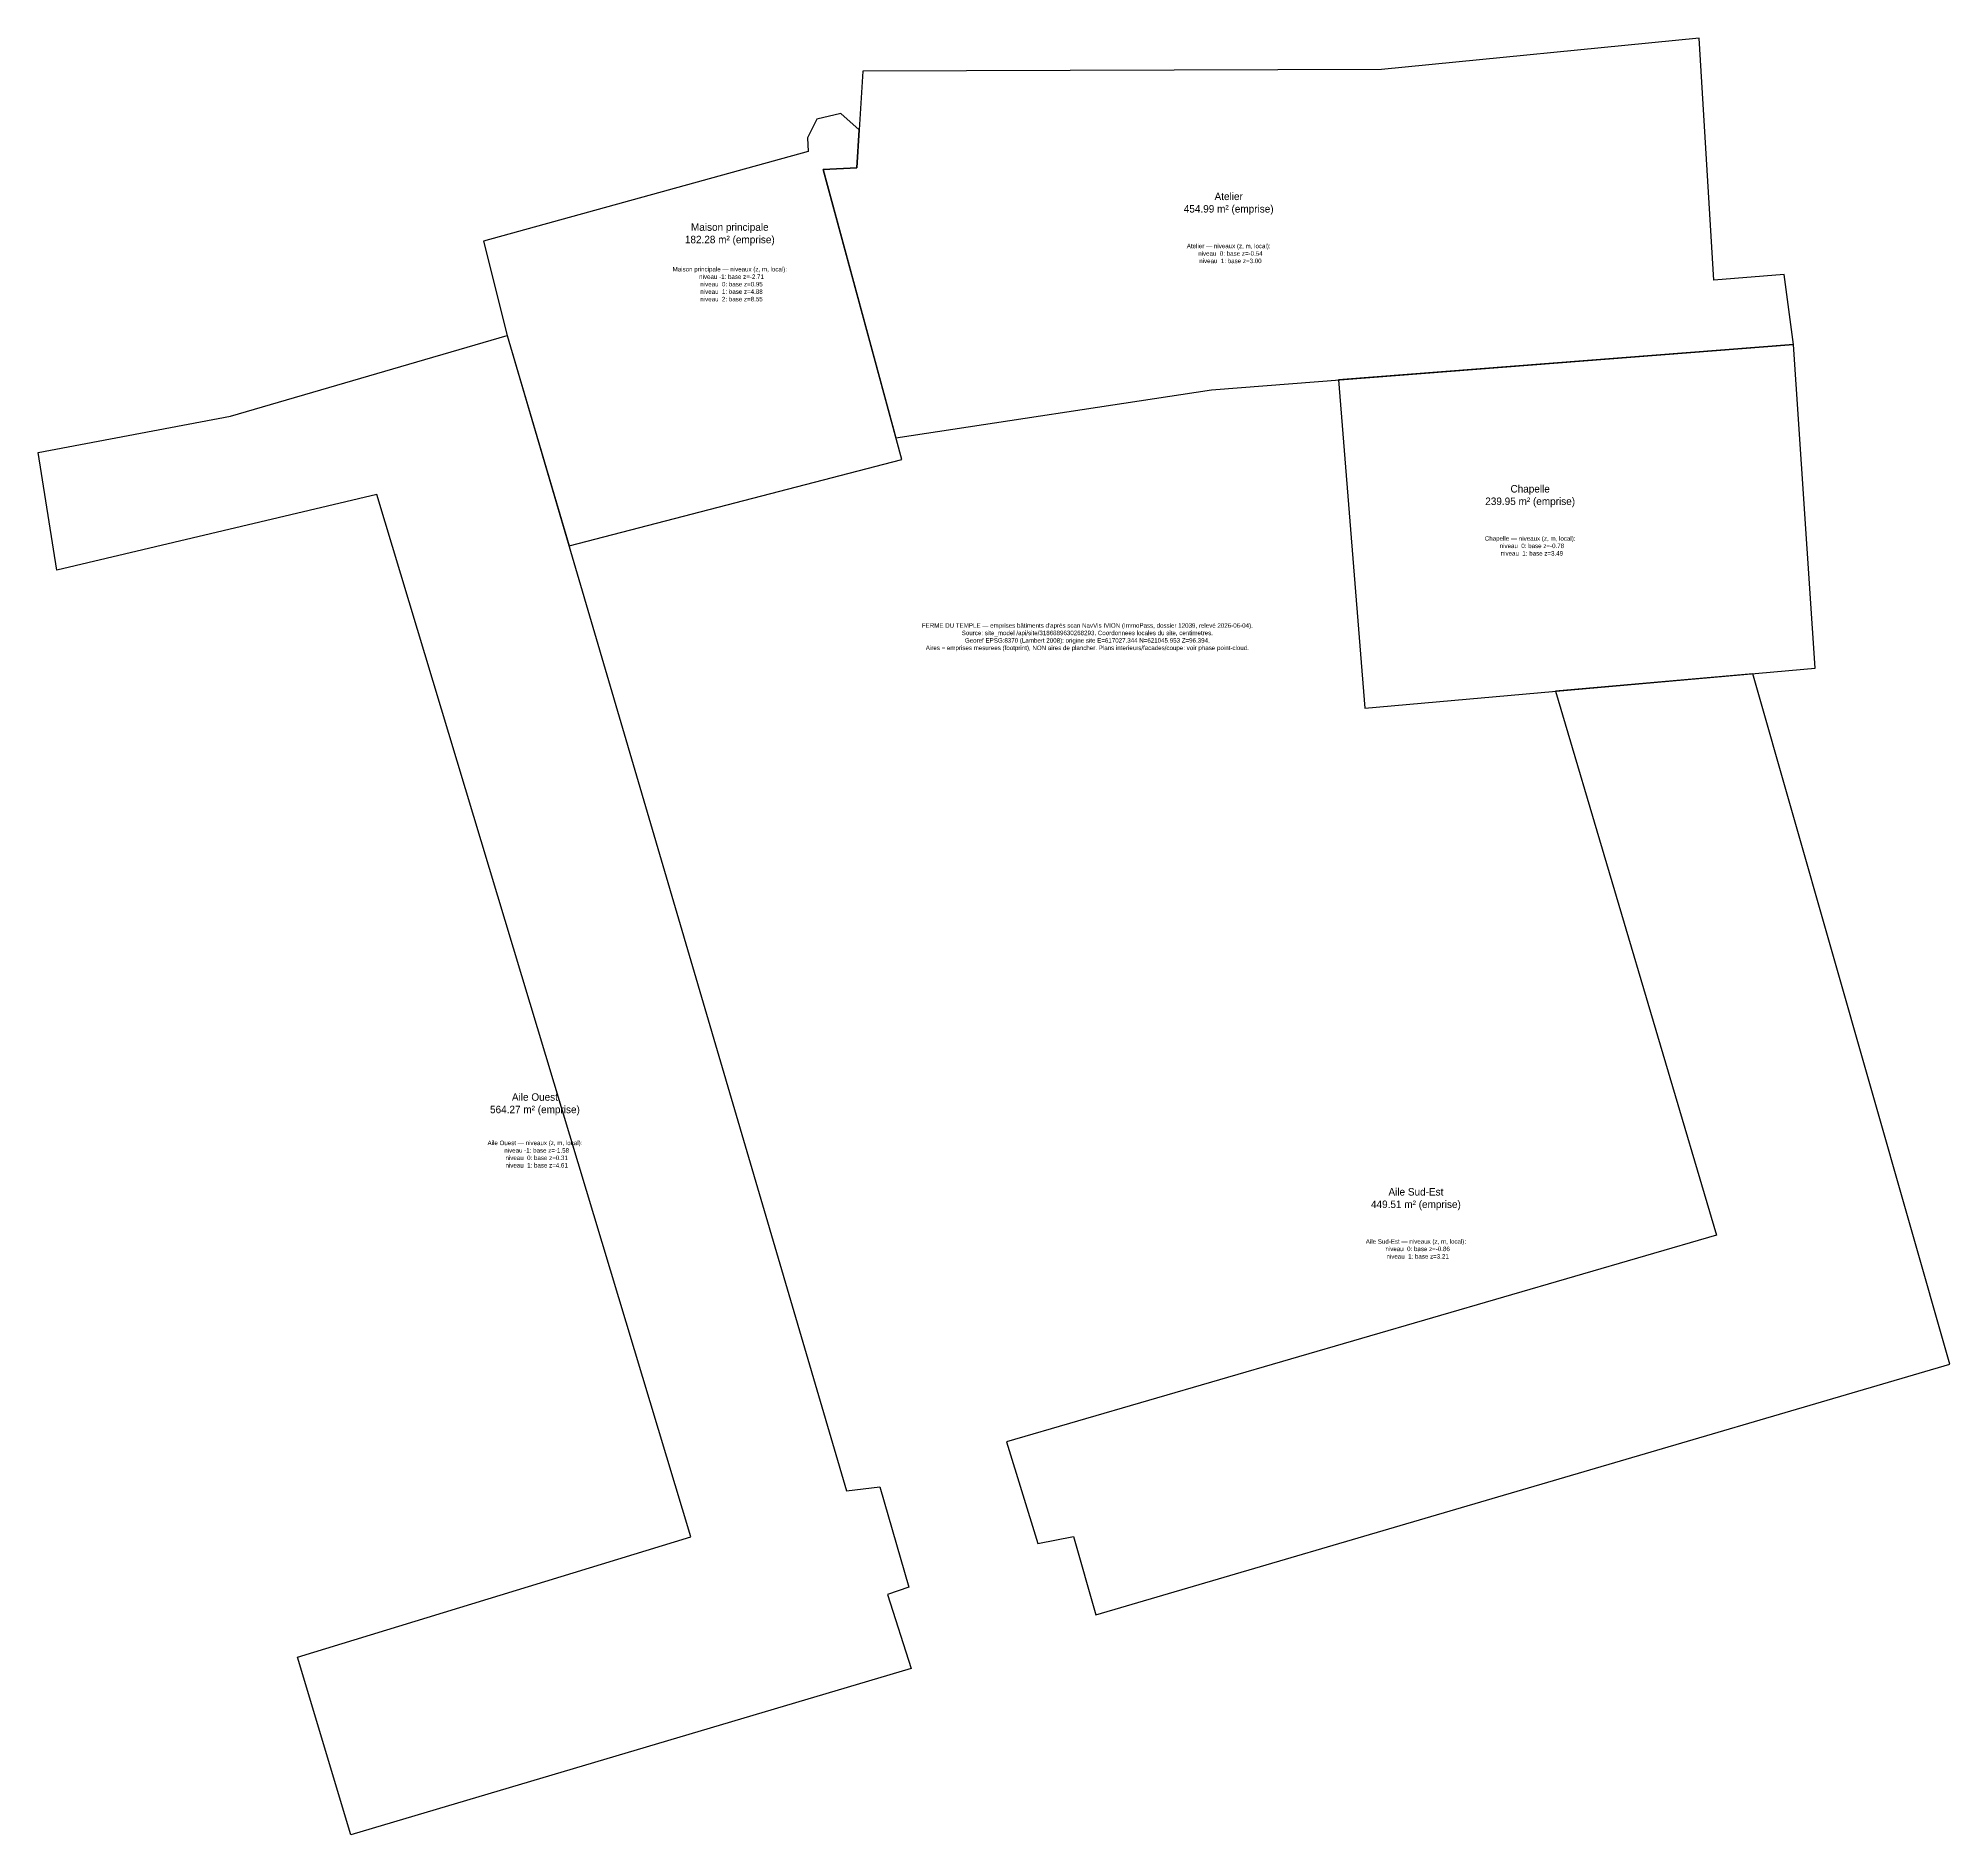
# Model space of a CAD drawing. Header units: centimetres. Extents: x -4218 to 3468, y -4813 to 2408.
import ezdxf

# ---------------------------------------------------------------- set-up
doc = ezdxf.new("R2010")
doc.units = ezdxf.units.CM
for name, color, linetype in [('NAVVIS-AREA-LABEL', 3, 'Continuous'), ('NAVVIS-FLOOR-INFO', 2, 'Continuous'), ('NAVVIS-FOOTPRINT', 5, 'Continuous'), ('NAVVIS-NOTES', 8, 'Continuous')]:
    doc.layers.add(name, color=color, linetype=linetype)

msp = doc.modelspace()

# ---------------------------------------------------------------- linework, layer by layer
at = {"layer": 'NAVVIS-FOOTPRINT'}
for points in [[(-902.3, 2275.5), (-917.1, 2039.3), (-927.2, 1886.5), (-1062.3, 1880.2), (-769.3, 802), (499.7, 994.6), (2839.7, 1177.6), (2801.1, 1458.5), (2518.9, 1435.3), (2459.4, 2408), (1182.4, 2281.8), (-902.3, 2275.5)], [(-2427.5, 1592.3), (-2332, 1212.8), (-2083.8, 367.7), (-745.6, 714.9), (-1062.3, 1880.2), (-927.2, 1886.5), (-917.1, 2039.3), (-991.6, 2105), (-1087.6, 2082.3), (-1125.4, 2007.7), (-1122.9, 1953.4), (-2427.5, 1592.3)], [(-2332, 1212.8), (-968, -3430.5), (-833.8, -3413.8), (-717.9, -3818), (-804.1, -3847.7), (-708.7, -4145.2), (-2961.8, -4812.9), (-3175.8, -4099.5), (-1594.5, -3615), (-2856.7, 573.8), (-4143.7, 270.6), (-4218, 743.2), (-3445.2, 888.8), (-2332, 1212.8)], [(1010.3, 1034.5), (1116, -284.9), (2926.1, -124), (2839.7, 1177.6), (1010.3, 1034.5)], [(1881.7, -216.9), (2530.3, -2403.1), (-325.4, -3234), (-199.4, -3642.1), (-56.2, -3614.3), (34.7, -3929), (3467.5, -2921.5), (2675.2, -146.3), (1881.7, -216.9)]]:
    msp.add_lwpolyline(points, close=True, dxfattribs=at)

# ---------------------------------------------------------------- texts
at = {"layer": 'NAVVIS-AREA-LABEL', "char_height": 30, "attachment_point": 5}
for s, insert in [('Atelier\\P454.99 m² (emprise)', (568.4, 1742.9)), ('Maison principale\\P182.28 m² (emprise)', (-1437.5, 1619.5)), ('Chapelle\\P239.95 m² (emprise)', (1780.5, 567.5)), ('Aile Ouest\\P564.27 m² (emprise)', (-2220.9, -1877.2)), ('Aile Sud-Est\\P449.51 m² (emprise)', (1321.1, -2258.2))]:
    msp.add_mtext(s, dxfattribs=dict(at, insert=insert))
at = {"layer": 'NAVVIS-FLOOR-INFO', "char_height": 18, "attachment_point": 5}
for s, insert in [('Atelier — niveaux (z, m, local):\\P  niveau  0: base z=-0.54\\P  niveau  1: base z=3.00', (568.4, 1542.9)), ('Maison principale — niveaux (z, m, local):\\P  niveau -1: base z=-2.71\\P  niveau  0: base z=0.95\\P  niveau  1: base z=4.88\\P  niveau  2: base z=8.55', (-1437.5, 1419.5)), ('Chapelle — niveaux (z, m, local):\\P  niveau  0: base z=-0.78\\P  niveau  1: base z=3.49', (1780.5, 367.5)), ('Aile Ouest — niveaux (z, m, local):\\P  niveau -1: base z=-1.58\\P  niveau  0: base z=0.31\\P  niveau  1: base z=4.61', (-2220.9, -2077.2)), ('Aile Sud-Est — niveaux (z, m, local):\\P  niveau  0: base z=-0.86\\P  niveau  1: base z=3.21', (1321.1, -2458.2))]:
    msp.add_mtext(s, dxfattribs=dict(at, insert=insert))
at = {"layer": 'NAVVIS-NOTES', "insert": (0, 0), "char_height": 18, "attachment_point": 5}
msp.add_mtext("FERME DU TEMPLE — emprises bâtiments d'après scan NavVis IVION (ImmoPass, dossier 12039, relevé 2026-06-04).\\PSource: site_model /api/site/3186889630268293. Coordonnees locales du site, centimetres.\\PGeoref EPSG:8370 (Lambert 2008): origine site E=617027.344 N=621045.953 Z=96.394.\\PAires = emprises mesurees (footprint), NON aires de plancher. Plans interieurs/facades/coupe: voir phase point-cloud.", dxfattribs=at)

doc.saveas('drawing.dxf')
